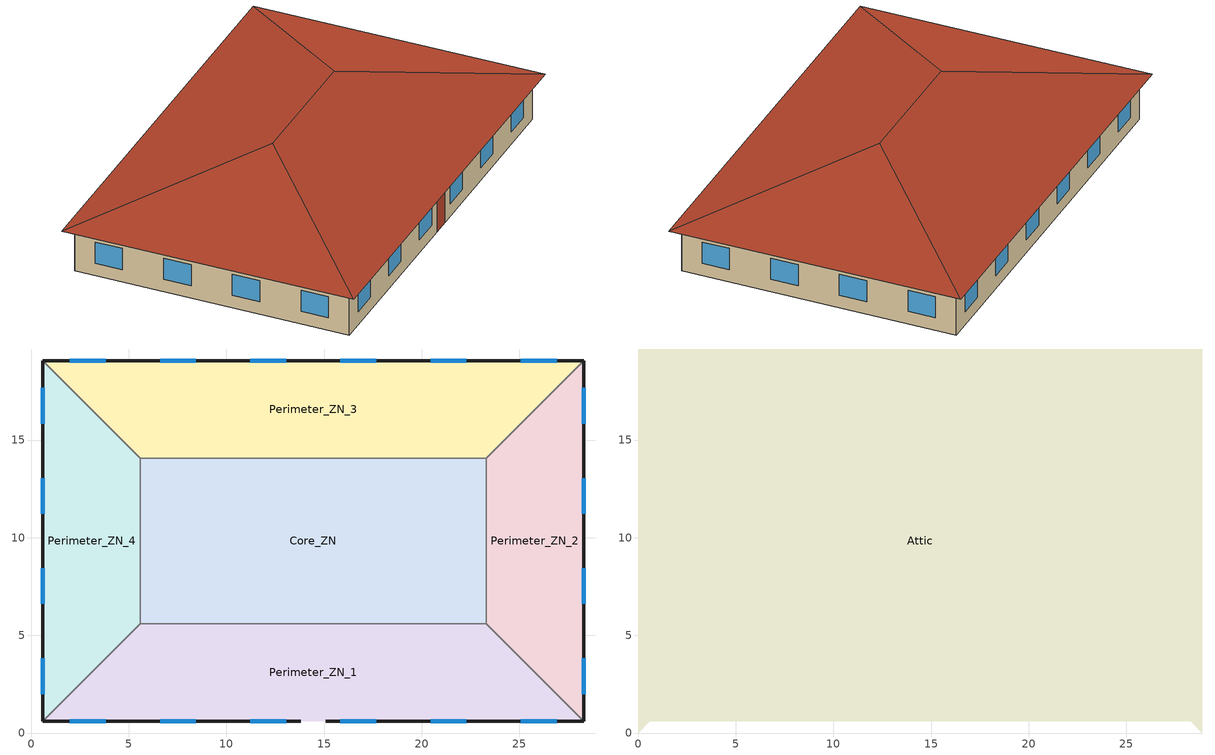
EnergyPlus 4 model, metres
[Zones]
Core_ZN
 floor ground (GROUND_FLOOR): 23.29,14.06 23.29,5.6 5.6,5.6 5.6,14.06 z0
 wall to Perimeter_ZN_2 (ADJ_WALL): 23.29,5.6 23.29,14.06 z0:3.05
 wall to Perimeter_ZN_3 (ADJ_WALL): 23.29,14.06 5.6,14.06 z0:3.05
 wall to Perimeter_ZN_4 (ADJ_WALL): 5.6,14.06 5.6,5.6 z0:3.05
 wall to Perimeter_ZN_1 (ADJ_WALL): 5.6,5.6 23.29,5.6 z0:3.05
Perimeter_ZN_2
 floor ground (GROUND_FLOOR): 28.29,19.06 28.29,0.6 23.29,5.6 23.29,14.06 z0
 wall outside (EXT_WALL): 28.29,0.6 28.29,19.06 z0:3.05
 wall to Perimeter_ZN_3 (ADJ_WALL): 28.29,19.06 23.29,14.06 z0:3.05
 wall to Perimeter_ZN_1 (ADJ_WALL): 23.29,5.6 28.29,0.6 z0:3.05
 wall to Core_ZN (ADJ_WALL): 23.29,14.06 23.29,5.6 z0:3.05
 window (EXT_WINDOW1): 28.29,1.99 28.29,3.82 / 28.29,6.61 28.29,8.44 / 28.29,11.22 28.29,13.05 / 28.29,15.84 28.29,17.67 z0.9:2.42
Perimeter_ZN_1
 floor ground (GROUND_FLOOR): 28.29,0.6 0.6,0.6 5.6,5.6 23.29,5.6 z0
 wall outside (EXT_WALL): 15.09,0.6 28.29,0.6 / 0.6,0.6 13.8,0.6 z0:3.05
 wall to Perimeter_ZN_2 (ADJ_WALL): 28.29,0.6 23.29,5.6 z0:3.05
 wall to Core_ZN (ADJ_WALL): 23.29,5.6 5.6,5.6 z0:3.05
 wall to Perimeter_ZN_4 (ADJ_WALL): 5.6,5.6 0.6,0.6 z0:3.05
 window (EXT_WINDOW1): 15.84,0.6 17.67,0.6 / 20.45,0.6 22.28,0.6 / 25.07,0.6 26.9,0.6 / 6.61,0.6 8.44,0.6 / 11.22,0.6 13.05,0.6 / 1.99,0.6 3.82,0.6 z0.9:2.42
 roof outside (EXT_ROOF): 13.8,0.6 15.09,0.6 z0:3.05
Perimeter_ZN_3
 floor ground (GROUND_FLOOR): 28.29,19.06 23.29,14.06 5.6,14.06 0.6,19.06 z0
 wall outside (EXT_WALL): 28.29,19.06 0.6,19.06 z0:3.05
 wall to Perimeter_ZN_2 (ADJ_WALL): 23.29,14.06 28.29,19.06 z0:3.05
 wall to Core_ZN (ADJ_WALL): 5.6,14.06 23.29,14.06 z0:3.05
 wall to Perimeter_ZN_4 (ADJ_WALL): 0.6,19.06 5.6,14.06 z0:3.05
 window (EXT_WINDOW1): 26.9,19.06 25.07,19.06 / 22.28,19.06 20.45,19.06 / 17.67,19.06 15.84,19.06 / 13.05,19.06 11.22,19.06 / 8.44,19.06 6.61,19.06 / 3.82,19.06 1.99,19.06 z0.9:2.42
Perimeter_ZN_4
 floor ground (GROUND_FLOOR): 0.6,19.06 5.6,14.06 5.6,5.6 0.6,0.6 z0
 wall outside (EXT_WALL): 0.6,19.06 0.6,0.6 z0:3.05
 wall to Core_ZN (ADJ_WALL): 5.6,5.6 5.6,14.06 z0:3.05
 wall to Perimeter_ZN_3 (ADJ_WALL): 5.6,14.06 0.6,19.06 z0:3.05
 wall to Perimeter_ZN_1 (ADJ_WALL): 0.6,0.6 5.6,5.6 z0:3.05
 window (EXT_WINDOW1): 0.6,17.67 0.6,15.84 / 0.6,13.05 0.6,11.22 / 0.6,8.44 0.6,6.61 / 0.6,3.82 0.6,1.99 z0.9:2.42
Attic
 floor outside (EXT_FLOOR): 28.89,19.66 28.89,0 28.29,0.6 28.29,19.06 z3.05; 0.6,19.06 0.6,0.6 0,0 0,19.66 z3.05; 28.89,19.66 28.29,19.06 0.6,19.06 0,19.66 z3.05
 floor to Perimeter_ZN_3 (ADJ_CEILING): 28.29,19.06 23.29,14.06 5.6,14.06 0.6,19.06 z3.05
 floor to Perimeter_ZN_1 (ADJ_CEILING): 28.29,0.6 0.6,0.6 5.6,5.6 23.29,5.6 z3.05
 floor to Perimeter_ZN_4 (ADJ_CEILING): 0.6,19.06 5.6,14.06 5.6,5.6 0.6,0.6 z3.05
 floor to Core_ZN (ADJ_CEILING): 23.29,14.06 23.29,5.6 5.6,5.6 5.6,14.06 z3.05
 floor to Perimeter_ZN_2 (ADJ_CEILING): 28.29,19.06 28.29,0.6 23.29,5.6 23.29,14.06 z3.05
 roof outside (EXT_ROOF): 19.06,9.83,6.33 28.89,0,3.05 28.89,19.66,3.05; 19.06,9.83,6.33 28.89,19.66,3.05 0,19.66,3.05 9.83,9.83,6.33; 9.83,9.83,6.33 0,0,3.05 28.89,0,3.05 19.06,9.83,6.33; 9.83,9.83,6.33 0,19.66,3.05 0,0,3.05
[Building]
Perimeter_ZN_3: North Axis {deg}=0; Terrain=City; Loads Convergence Tolerance Value=0; Temperature Convergence Tolerance Value {deltaC}=0; Solar Distribution=FullInteriorAndExterior; Maximum Number of Warmup Days=0
[Site:Location]
LocationName=not used; Latitude {deg}=0; Longitude {deg}=0; TimeZone {hr}=0; Elevation {m}=0
[Construction]
GROUND_FLOOR; EXT_WALL; EXT_FLOOR; EXT_ROOF; ADJ_WALL; ADJ_CEILING; EXT_WINDOW1: 
[SurfaceProperty:OtherSideCoefficients]
BOUNDARY=IDENTICAL; BOUNDARY=INPUT 1*TBOUNDARY; BOUNDARY=INPUT 1*TGROUND; BOUNDARY=20; BOUNDARY=15
[Zone]
Attic: 1, 1, BuildingSurface:Detailed, 1, Floor, EXT_FLOOR, Attic, Outdoors, NoSun, WindExposed, AutoCalculate, 4, 28.89, 0, 3.05, 0, 0, 3.05, 0.6, 0.6, 3.05, 28.29, 0.6, 3.05
Core_ZN: 1, 1, BuildingSurface:Detailed, 14, Ceiling, ADJ_CEILING, Core_ZN, Zone, Attic, NoSun, NoWind, 0, 4, 5.6, 14.06, 3.05, 5.6, 5.6, 3.05, 23.29, 5.6, 3.05, 23.29, 14.06, 3.05
Perimeter_ZN_2: 1, 1, BuildingSurface:Detailed, 20, Ceiling, ADJ_CEILING, Perimeter_ZN_2, Zone, Attic, NoSun, NoWind, 0, 4, 23.29, 14.06, 3.05, 23.29, 5.6, 3.05, 28.29, 0.6, 3.05, 28.29, 19.06, 3.05
Perimeter_ZN_1: 1, 1, BuildingSurface:Detailed, 26, Ceiling, ADJ_CEILING, Perimeter_ZN_1, Zone, Attic, NoSun, NoWind, 0, 4, 0.6, 0.6, 3.05, 28.29, 0.6, 3.05, 23.29, 5.6, 3.05, 5.6, 5.6, 3.05
Perimeter_ZN_3: 1, 1, BuildingSurface:Detailed, 32, Ceiling, ADJ_CEILING, Perimeter_ZN_3, Zone, Attic, NoSun, NoWind, 0, 4, 0.6, 19.06, 3.05, 5.6, 14.06, 3.05, 23.29, 14.06, 3.05, 28.29, 19.06, 3.05
Perimeter_ZN_4: 1, 1, BuildingSurface:Detailed, 38, Ceiling, ADJ_CEILING, Perimeter_ZN_4, Zone, Attic, NoSun, NoWind, 0, 4, 0.6, 19.06, 3.05, 0.6, 0.6, 3.05, 5.6, 5.6, 3.05, 5.6, 14.06, 3.05
